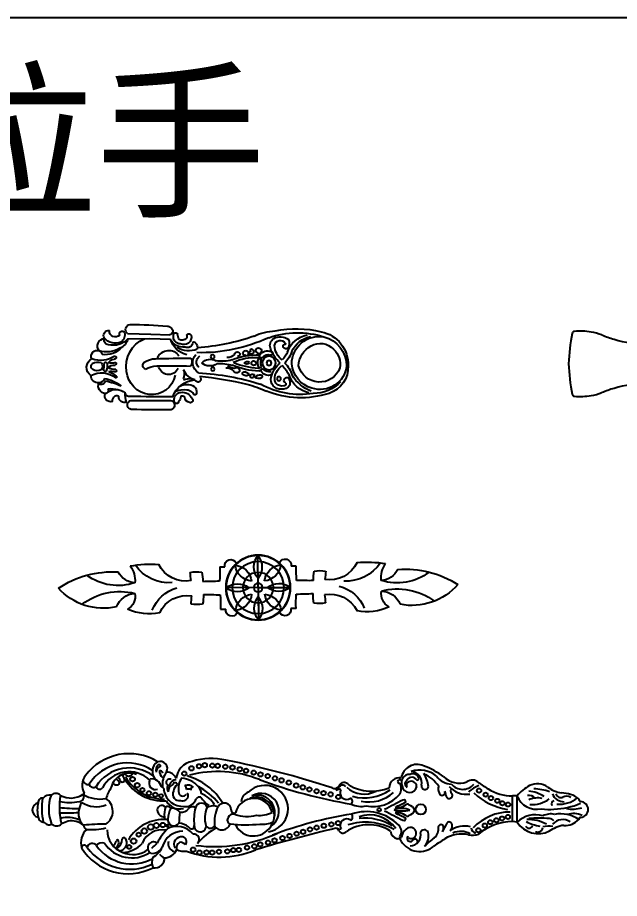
# Model space of a CAD drawing. Header units: millimetres. Extents: x -159347 to -158123, y -76894 to -75818.
# Drawn here: x -159082.4 to -158909.2, y -76071.7 to -75818.3 of the extents above; entities that cross this region are included whole.
import ezdxf

# ---------------------------------------------------------------- set-up
doc = ezdxf.new("R2010")
doc.units = ezdxf.units.MM
doc.header["$LTSCALE"] = 2
doc.header["$MEASUREMENT"] = 0
doc.layers.get('0').update_dxf_attribs({"linetype": 'CONTINUOUS'})
doc.layers.add('标注', color=7, linetype='CONTINUOUS', lineweight=25)
doc.styles.add('HZ', font='simfang.ttf')

# ---------------------------------------------------------------- blocks, each defined once
blk = doc.blocks.new('lc-33')
at = {"color": 0, "lineweight": -3}
for p, q in [((124530.87, 13236.77), (124530.89, 13229.64)), ((124530.87, 13236.77), (124532.12, 13236.62)), ((124532.12, 13236.62), (124532.13, 13229.64)), ((124530.89, 13229.64), (124532.13, 13229.64))]:
    blk.add_line(p, q, dxfattribs=at)
for centre, radius in [((124601.78, 13243.3), 0.595), ((124603.75, 13243.63), 0.595), ((124605.97, 13244.27), 0.595), ((124607.46, 13244.31), 0.595), ((124609.07, 13244.66), 0.595), ((124611.34, 13244.74), 0.595), ((124613.17, 13244.99), 0.595), ((124614.69, 13244.93), 0.595), ((124616.6, 13244.98), 0.595), ((124618.29, 13244.19), 0.595), ((124635.56, 13243.46), 0.532), ((124594.19, 13241.06), 0.595), ((124596.33, 13241.7), 0.595), ((124598.07, 13242.28), 0.595), ((124600.2, 13242.77), 0.595), ((124634.36, 13241.89), 0.735), ((124541.3, 13238.95), 0.576), ((124586.77, 13238.73), 0.595), ((124588.62, 13239.39), 0.595), ((124590.37, 13239.9), 0.595), ((124592.28, 13240.48), 0.595), ((124631.48, 13239.18), 0.748), ((124633, 13240.14), 0.558), ((124536.45, 13236.25), 0.576), ((124538.11, 13236.78), 0.576), ((124539.57, 13237.69), 0.576), ((124579.17, 13237.02), 0.595), ((124580.99, 13237.38), 0.595), ((124583.03, 13237.75), 0.595), ((124584.99, 13238.23), 0.595), ((124625.26, 13237.74), 0.329), ((124626.47, 13237.55), 0.609), ((124628.23, 13237.69), 0.71), ((124629.76, 13238.08), 0.761), ((124533.36, 13235.36), 0.576), ((124534.91, 13235.78), 0.576), ((124556.86, 13233.34), 1.4), ((124533.31, 13232.01), 0.576), ((124534.83, 13231.67), 0.576), ((124568.11, 13233.42), 0.471), ((124536.19, 13231.01), 0.576), ((124537.92, 13230.28), 0.576), ((124539.34, 13229.36), 0.576), ((124579.13, 13229.96), 0.595), ((124581.2, 13229.27), 0.595), ((124583.11, 13228.92), 0.595), ((124626.95, 13229.69), 0.485), ((124628.51, 13229.38), 0.572), ((124630.24, 13228.98), 0.572), ((124541.12, 13228.24), 0.576), ((124584.98, 13228.44), 0.595), ((124586.92, 13227.93), 0.595), ((124588.69, 13227.37), 0.595), ((124590.49, 13226.89), 0.595), ((124632, 13228.09), 0.539), ((124633.38, 13226.8), 0.626), ((124592.48, 13226.1), 0.595), ((124594.44, 13225.48), 0.595), ((124596.23, 13224.95), 0.595), ((124598.16, 13224.33), 0.595), ((124634.64, 13225.18), 0.626), ((124600.13, 13223.89), 0.595), ((124601.94, 13223.4), 0.595), ((124604.01, 13222.91), 0.595), ((124605.71, 13222.49), 0.595), ((124607.67, 13222.03), 0.595), ((124609.61, 13221.82), 0.595), ((124618.76, 13222.25), 0.595), ((124620.69, 13223.67), 0.595), ((124611.67, 13221.57), 0.595), ((124613.12, 13221.51), 0.595), ((124615.16, 13221.39), 0.595), ((124616.71, 13221.68), 0.595)]:
    blk.add_circle(centre, radius, dxfattribs=at)
for centre, radius, start, end in [((124628.67, 13246.46), 2.65, 79.9231, 181.8043), ((124635.85, 13235.92), 14.77, 31.6097, 117.0719), ((124625.48, 13247.56), 3.95, 340.477, 22.4629), ((124635.46, 13235.47), 14, 35.3273, 115.6676), ((124611.23, 13220.79), 25.42, 69.5044, 112.6324), ((124626.02, 13242.86), 3.52, 88.3668, 158.8046), ((124625.01, 13243.69), 2.9, 35.633, 67.5631), ((124631.69, 13241.35), 5.49, 116.8409, 156.4213), ((124634.84, 13236.17), 11.84, 36.1742, 117.7872), ((124634.82, 13237.41), 8.99, 34.1107, 122.4102), ((124557.17, 13238.75), 5.92, 32.5591, 130.8902), ((124498.38, 13583.63), 354.68, 283.2555, 286.8928), ((124620.72, 13240.35), 4.28, 61.8463, 97.9526), ((124621.46, 13242.74), 2.03, 259.6853, 31.2888), ((124621.22, 13243.68), 1.58, 285.7875, 16.5436), ((124622.81, 13242.53), 2.22, 346.1188, 72.7108), ((124629.74, 13241.27), 3.99, 92.2741, 134.3423), ((124685.49, 13181.36), 83.89, 131.8989, 133.2528), ((124628.91, 13243.74), 1.66, 325.015, 65.885), ((124634.57, 13238.62), 6.89, 66.4745, 126.0851), ((124637.64, 13237.37), 7.58, 92.4391, 137.3969), ((124638.31, 13242.35), 2.12, 104.2766, 216.4729), ((124635.08, 13238.88), 6.45, 0.0463, 69.7141), ((124641, 13241.06), 3.57, 128.6273, 175.7016), ((124521.77, 13287.58), 54.42, 301.7006, 305.3994), ((124525.41, 13275.88), 44.62, 308.6015, 313.0063), ((124558.72, 13240.52), 3.96, 136.5456, 194.8329), ((124559.85, 13240.22), 2.97, 92.6623, 192.5728), ((124558.4, 13242.09), 0.704, 162.1004, 318.5637), ((124559.65, 13241.11), 0.889, 351.1122, 144.1558), ((124562.93, 13242.05), 0.784, 188.5918, 287.1252), ((124612.55, 13201.16), 42.19, 83.1672, 113.5964), ((124602.69, 13254.74), 18.92, 299.6546, 319.912), ((124618.14, 13241.44), 1.48, 131.4854, 277.4208), ((124621.39, 13242.01), 1.31, 140.7668, 256.7369), ((124623.08, 13246.4), 4.47, 232.8552, 251.3872), ((124621.17, 13244.89), 5.65, 268.7203, 346.1774), ((124612.03, 13250.94), 18.09, 316.6011, 332.0416), ((124626.1, 13247.34), 11.31, 266.7439, 328.8798), ((124626.8, 13244.45), 5.61, 257.4964, 339.6546), ((124629, 13243.59), 1.5, 228.6413, 327.9426), ((124639.93, 13242.3), 1.54, 124.1497, 195.3722), ((124638.75, 13241.86), 0.308, 175.0061, 348.4057), ((124641.12, 13241.45), 2.1, 125.1781, 170.3521), ((124642.93, 13244.03), 1.71, 247.113, 329.2603), ((124645.57, 13243.81), 1.34, 209.4135, 349.2774), ((124647.65, 13243.75), 0.785, 193.7682, 353.7516), ((124643.58, 13242.36), 5.02, 313.5845, 15.035), ((124515.38, 13249.47), 12.32, 294.2416, 303.5724), ((124525.18, 13233.13), 6.76, 32.6461, 117.3024), ((124525.39, 13237.89), 1.54, 70.0085, 165.4759), ((124531.83, 13251.49), 14.87, 271.1223, 309.312), ((124542.94, 13235.91), 4.41, 76.2866, 112.5064), ((124541.47, 13237.98), 1.85, 9.1892, 70.3084), ((124544.93, 13245.11), 7.27, 258.17, 304.4324), ((124546.1, 13244.47), 5.22, 240.4936, 294.0046), ((124545.93, 13248.04), 8.08, 256.0527, 303.2866), ((124549.84, 13237.87), 1.48, 127.4048, 197.5115), ((124501.05, 13264.15), 55.81, 330.9342, 333.5947), ((124552.94, 13238.19), 2.22, 148.8076, 193.7087), ((124555.09, 13238.6), 3.03, 127.5279, 191.611), ((124555.91, 13239.94), 1.11, 203.3862, 340.4004), ((124559.67, 13239.77), 1.58, 155.8898, 314.9636), ((124559.38, 13239.94), 1.25, 49.06, 157.6721), ((124560.36, 13240.94), 0.174, 197.2833, 10.78), ((124559.23, 13240.97), 2.8, 303.8093, 358.174), ((124562.22, 13240.6), 0.346, 10.5252, 123.1035), ((124564.44, 13239.28), 2.34, 143.9119, 225.7167), ((124562.66, 13238.95), 2.4, 6.194, 77.9758), ((124570.89, 13248.15), 10.68, 236.8399, 305.0597), ((124558.8, 13340.38), 107.1, 278.9856, 290.8305), ((124577.87, 13238.45), 1.27, 29.1036, 131.2969), ((124579.73, 13239.15), 0.753, 185.5839, 268.5957), ((124598.99, 13233.16), 6.31, 99.1951, 314.9448), ((124602.02, 13234.99), 5.51, 27.4681, 147.5452), ((124616.39, 13237.79), 1.62, 355.9415, 177.8217), ((124622.66, 13243.49), 5.57, 219.0707, 296.8327), ((124636.95, 13241.47), 0.513, 227.9219, 344.1791), ((124517.82, 13232.81), 4.84, 85.2837, 138.1169), ((124518.56, 13239.66), 3.58, 235.0626, 319.7115), ((124517.94, 13243.08), 5.45, 272.9477, 297.3072), ((124522.24, 13243.83), 6.01, 260.515, 286.0233), ((124527.98, 13246.46), 10.41, 241.0223, 271.3121), ((124525.96, 13241.83), 7.05, 252.9748, 314.1989), ((124522.52, 13225.23), 12.81, 62.6944, 80.1817), ((124527.69, 13237.39), 1.01, 24.5611, 159.1603), ((124532.81, 13247.67), 13.63, 269.6713, 316.6225), ((124549.2, 13237.5), 0.776, 185.0048, 323.9745), ((124551.35, 13238.25), 0.818, 225.7921, 342.0624), ((124571.54, 13246.12), 12.19, 224.2744, 289.0742), ((124570.67, 13243.52), 8.69, 215.4445, 289.1008), ((124571.79, 13253.05), 16.27, 241.5383, 287.0716), ((124571.93, 13249.71), 14.02, 238.34, 276.4171), ((124576.83, 13237.69), 1.79, 234.1664, 29.5045), ((124578.83, 13236.79), 1.83, 61.1724, 103.9682), ((124599.98, 13233.86), 4.85, 122.5146, 300.6294), ((124601.32, 13234.96), 4.95, 142.905, 289.9752), ((124599.57, 13230.44), 6.9, 84.0537, 114.663), ((124603.91, 13200.21), 37.27, 83.1687, 95.5816), ((124610.55, 13236.54), 2.31, 32.4279, 163.018), ((124607.98, 13236.17), 1.1, 321.2206, 70.9506), ((124602.94, 13236.72), 9.62, 334.6092, 6.2987), ((124613.66, 13237.03), 1.38, 30.1102, 147.3764), ((124607.95, 13235.67), 7.2, 336.2482, 16.6187), ((124605.25, 13236.16), 12.85, 345.3168, 6.7617), ((124618.73, 13237.86), 0.752, 17.6569, 194.2129), ((124623.04, 13243.28), 6.31, 235.3466, 262.0254), ((124590.98, 13238.76), 31.23, 351.4115, 356.8272), ((124623.52, 13236.16), 1.61, 352.2213, 147.463), ((124644.14, 13233.85), 4.15, 123.5572, 237.1968), ((124642.65, 13280.22), 42.92, 268.9226, 276.9945), ((124645.67, 13223.27), 15.51, 84.937, 104.186), ((124646.37, 13237.34), 1.54, 10.1815, 63.9417), ((124651.12, 13241.4), 4.98, 229.5109, 280.9523), ((124638.05, 13228.97), 13.09, 33.8687, 41.3277), ((124648.9, 13246.7), 10.67, 287.2544, 297.6085), ((124655.21, 13235.77), 2.01, 49.4412, 132.8126), ((124637.25, 13232.81), 17.17, 349.092, 14.9755), ((124657.24, 13236.01), 1.48, 29.1147, 119.451), ((124646.08, 13233.21), 11.2, 340.7345, 21.4142), ((124658.75, 13235.41), 1.34, 1.6578, 99.4277), ((124641.78, 13232.98), 17.39, 351.001, 12.5169), ((124513.83, 13233.35), 2.15, 94.1316, 266.1641), ((124515.66, 13240.27), 5.82, 245.7154, 286.9407), ((124513.67, 13236.04), 0.548, 270.7062, 13.6898), ((124519.13, 13243.29), 8.77, 235.8971, 280.703), ((124521.75, 13239.21), 4.65, 257.7256, 297.4743), ((124522.2, 13237.27), 1.48, 215.1357, 267.2715), ((124524.92, 13294.31), 58.59, 267.2715, 272.7285), ((124560.52, 13232.8), 2.14, 104.0564, 159.8706), ((124560.47, 13234.64), 0.523, 46.342, 153.2214), ((124563.43, 13238.92), 4.69, 235.8155, 274.6556), ((124561.41, 13235.88), 0.472, 54.9913, 220.693), ((124504.44, 13113.77), 134.31, 63.7644, 65.0726), ((124448.06, 13011.53), 251.82, 61.9069, 63.1811), ((124576.3, 13235.32), 1.05, 118.9451, 223.2197), ((124601.02, 13234.26), 4.79, 164.4519, 287.3565), ((124600.34, 13227.41), 7.54, 83.5318, 116.7839), ((124601.89, 13235.47), 5.12, 195.0426, 346.646), ((124603.73, 13224.7), 10.51, 71.4387, 104.0071), ((124607.17, 13233.47), 0.863, 359.0457, 110.0172), ((124607.52, 13236.02), 1.42, 251.9565, 338.0414), ((124617.58, 13236.29), 7.55, 334.0301, 357.3654), ((124625.46, 13235.44), 0.605, 355.8355, 123.713), ((124620.32, 13234.7), 5.78, 340.0512, 6.923), ((124625.92, 13233.33), 2.07, 16.4388, 86.1074), ((124643.8, 13234.42), 5.45, 326.7269, 19.8408), ((124652.1, 13242.34), 6.86, 242.3952, 287.537), ((124666.88, 12157.82), 1076.52, 90.66645, 90.9393), ((124659.72, 13233.5), 1.99, 281.2114, 79.1192), ((124652.92, 13233.48), 7.44, 344.9741, 15.3565), ((124516.01, 13224.14), 9.12, 80.1939, 106.9528), ((124521.66, 13212.62), 20.66, 92.0311, 112.6342), ((124519.46, 13224.18), 7.76, 85.3008, 129.2383), ((124522.17, 13221.3), 12.02, 79.851, 95.9278), ((124520.52, 13231.9), 1.04, 294.6283, 19.679), ((124526.84, 13224.27), 7.77, 85.863, 126.7965), ((124525.61, 13227.66), 5.64, 20.5409, 103.5342), ((124530.69, 13216.12), 17.44, 47.0862, 81.0054), ((124560.52, 13234.27), 2.14, 200.1294, 255.9436), ((124561.74, 13224.63), 9.13, 75.488, 102.258), ((124562.01, 13238.41), 5.34, 245.5431, 292.2029), ((124560.47, 13232.43), 0.523, 206.7786, 313.658), ((124563.43, 13228.15), 4.69, 85.3444, 124.1845), ((124504.44, 13353.3), 134.31, 294.9274, 296.2356), ((124448.06, 13455.53), 251.82, 296.8189, 298.0931), ((124569.72, 13223.11), 9.47, 78.5965, 139.6922), ((124572.85, 13226.01), 6.51, 64.6363, 101.1142), ((124576.35, 13231.2), 1.05, 136.7803, 241.0549), ((124552.2, 13094.13), 139.74, 69.8088, 80.3424), ((124609.89, 13233.48), 1.86, 180.6072, 332.7163), ((124612.87, 13236.4), 4, 250.6135, 294.6903), ((124618.67, 13235.75), 7.15, 210.4901, 249.471), ((124607.2, 13223.66), 11.04, 35.3647, 51.3834), ((124616.09, 13233.28), 1.63, 198.2391, 346.8298), ((124620.34, 13229.61), 2.96, 80.7059, 163.4804), ((124618.5, 13233.96), 1.34, 232.0375, 322.3537), ((124621.56, 13231.56), 2.56, 83.3022, 141.6243), ((124621, 13227.21), 5.32, 13.2893, 91.8823), ((124621.9, 13229.08), 4.15, 28.016, 103.7726), ((124624.21, 13236.01), 3.03, 219.2433, 272.9503), ((124625.2, 13233.58), 1.02, 215.5867, 303.3874), ((124626.73, 13233.5), 1.25, 218.3471, 19.6647), ((124644.39, 13225.44), 7.18, 56.5343, 111.3228), ((124649.78, 13191.57), 41.5, 83.5745, 91.2142), ((124513.47, 13230.52), 0.713, 353.7344, 72.6144), ((124518.85, 13236.7), 7.8, 233.236, 270.3265), ((124517.5, 13231.94), 2.15, 238.3236, 298.0323), ((124518.2, 13227.89), 3.38, 21.9439, 90.8294), ((124518.99, 13228.66), 1.47, 19.2712, 109.3184), ((124528.59, 13237.4), 9.05, 236.063, 264.5384), ((124525.28, 13236.15), 5.92, 258.3598, 294.4523), ((124527.87, 13232.55), 2.99, 229.6246, 273.6956), ((124521.93, 13237.3), 11.79, 298.3533, 319.456), ((124532.44, 13218.12), 11.52, 57.2194, 91.5672), ((124549.2, 13229.51), 0.89, 15.4688, 201.0951), ((124534.2, 13224.96), 16.56, 12.1658, 16.8018), ((124551.1, 13228.77), 0.784, 7.1067, 204.2018), ((124561.41, 13231.19), 0.472, 139.307, 305.0087), ((124570.86, 13221.46), 9.86, 77.9195, 132.3597), ((124572.03, 13218.42), 11.81, 74.1801, 125.597), ((124576.89, 13228.83), 1.79, 330.4955, 125.8336), ((124602.45, 13231.39), 2.87, 290.3717, 357.2022), ((124624.23, 13239.98), 16.24, 210.8044, 254.722), ((124624.93, 13242.51), 17.29, 218.9514, 242.4784), ((124616.56, 13231.17), 1.18, 251.8097, 322.4531), ((124621.16, 13229.51), 1.54, 68.486, 183.444), ((124621.04, 13228.58), 1.19, 355.4691, 145.7857), ((124622.05, 13229.22), 1.76, 333.0785, 100.7019), ((124626.27, 13218.83), 12.23, 31.0461, 93.3085), ((124626, 13218.23), 12.33, 30.9188, 89.9623), ((124586.68, 13254.9), 60.42, 332.8816, 336.0424), ((124643.59, 13222.42), 8.12, 57.7423, 102.1052), ((124649.09, 13229.9), 1.32, 93.1445, 207.7111), ((124651.3, 13224.29), 5.97, 61.8895, 123.5945), ((124651.63, 13216.8), 14.65, 79.3101, 100.263), ((124655.41, 13230.79), 1.79, 223.5815, 314.2916), ((124657.14, 13231.43), 1.98, 255.9735, 324.4182), ((124658.95, 13231.42), 1.16, 259.799, 6.3876), ((124517.49, 13220.64), 8.37, 52.784, 80.2931), ((124526.46, 13240.55), 12.75, 249.8788, 269.494), ((124525.38, 13231.5), 5.06, 235.9633, 295.148), ((124526.82, 13207.68), 23.36, 51.8416, 59.4814), ((124538.76, 13233.63), 7.16, 289.8627, 315.88), ((124545.56, 13223.98), 3.94, 39.4076, 139.13), ((124544.54, 13223.17), 6.08, 40.3636, 98.553), ((124547.5, 13228.21), 1.31, 350.1727, 48.3169), ((124550.05, 13227.83), 2.11, 339.5688, 29.4424), ((124555.72, 13227.01), 0.958, 349.0143, 172.0763), ((124562.41, 13227.98), 7.68, 186.2044, 214.1535), ((124559.92, 13226.78), 1.99, 7.6277, 168.9948), ((124559.49, 13227.25), 1.52, 183.2747, 315.015), ((124559.61, 13226.76), 1.11, 328.2322, 33.2207), ((124560.11, 13226.44), 1.02, 313.6758, 64.8845), ((124565.06, 13227.76), 2.95, 149.921, 210.6806), ((124562.64, 13227.51), 2.71, 259.6661, 359.1589), ((124570.09, 13216.04), 12.37, 59.8535, 112.5291), ((124572.19, 13222.43), 6.77, 46.7008, 118.7429), ((124577.92, 13228.06), 1.27, 228.7031, 330.8964), ((124578.88, 13229.72), 1.83, 256.0318, 298.8276), ((124580.15, 13226.35), 1.36, 60.9631, 148.2823), ((124579.78, 13227.37), 0.753, 91.4043, 174.4161), ((124654.84, 13451.92), 236.27, 251.7391, 258.9224), ((124618.19, 13228.79), 2.04, 172.7445, 232.1835), ((124621.88, 13231.45), 6.53, 220.85, 265.8053), ((124619.77, 13229.12), 2.34, 227.0421, 289.597), ((124618.4, 13227.85), 0.556, 260.3337, 26.5245), ((124619.53, 13229.07), 1.24, 241.564, 298.2162), ((124619.84, 13229.35), 0.23, 163.9477, 334.9826), ((124621.18, 13227.8), 1.08, 170.5323, 234.3232), ((124617.58, 13227.69), 4.71, 323.7313, 9.7093), ((124621.01, 13228.74), 2.62, 306.1715, 352.9948), ((124623.09, 13228.47), 1.96, 291.1403, 3.3166), ((124623.72, 13227.64), 1.62, 327.3135, 35.3005), ((124621.3, 13226.57), 5.32, 320.8985, 8.6208), ((124626.98, 13228.12), 0.862, 158.5321, 263.4188), ((124629.48, 13227.76), 2.65, 190.7236, 278.2894), ((124628.51, 13226.26), 1.71, 331.5151, 110.626), ((124635.62, 13231.23), 8.05, 225.8995, 332.5492), ((124635.48, 13228.75), 5.16, 248.7158, 344.3791), ((124643.53, 13226.92), 0.974, 11.159, 142.1625), ((124645.26, 13226.35), 1.08, 7.8921, 135.2686), ((124644, 13226.82), 4.3, 322.0268, 29.4338), ((124647.89, 13229.08), 0.214, 60.7076, 223.8963), ((124542.93, 13227.99), 2.56, 229.0712, 305.9792), ((124546.4, 13219.96), 6.27, 47.3903, 108.3006), ((124548.36, 13221.14), 5.35, 37.4833, 87.4325), ((124560.66, 13233.17), 10.56, 215.1077, 244.1317), ((124557.81, 13225.61), 4.41, 247.4503, 350.0461), ((124559.58, 13226.12), 3.01, 166.2965, 268.351), ((124557.74, 13224.99), 0.424, 22.6801, 168.702), ((124559.03, 13225.47), 1.75, 192.9829, 294.4875), ((124559.3, 13226.27), 1.62, 223.5776, 339.4813), ((124559.87, 13226.1), 2.23, 266.9822, 25.1748), ((124562.56, 13225.97), 0.642, 215.6423, 344.3895), ((124562.58, 13225.63), 0.628, 15.3847, 95.4147), ((124577.56, 13227.59), 1.52, 214.0331, 339.8896), ((124611.59, 13252.94), 29.82, 248.0141, 284.8961), ((124617.62, 13225.61), 5.32, 280.364, 353.7282), ((124623.18, 13226.77), 0.632, 193.5695, 347.9999), ((124622.98, 13227.09), 1.71, 267.2522, 346.6054), ((124625.47, 13226), 2.74, 200.9068, 269.7283), ((124624.61, 13226.06), 0.933, 247.4059, 324.1088), ((124624.93, 13226.29), 0.503, 71.9628, 125.7972), ((124624.82, 13226.05), 0.766, 315.1529, 69.4254), ((124626.24, 13223.09), 3.08, 302.2449, 48.6607), ((124635.5, 13232.76), 10.62, 232.7376, 327.8635), ((124636.06, 13232.88), 12.09, 236.0486, 328.1427), ((124638.22, 13225.38), 1.4, 165.2612, 232.1122), ((124637.36, 13225.31), 0.65, 16.6178, 139.2099), ((124639.55, 13225.99), 1.64, 197.3192, 235.2672), ((124638.73, 13226.22), 0.531, 73.7177, 216.8622), ((124649.32, 13236.09), 15.02, 222.7763, 227.1799), ((124639.09, 13225.82), 0.926, 21.1512, 103.0531), ((124646.78, 13225.31), 1.27, 3.6756, 110.6558), ((124564.12, 13242.4), 22.34, 232.9065, 249.0149), ((124557.16, 13229.74), 7.02, 229.559, 289.4147), ((124627.24, 13222.37), 1.99, 153.4141, 288.9357), ((124627.45, 13223.92), 1.07, 202.5502, 265.4347), ((124625.23, 13223.05), 2.15, 354.4927, 51.2), ((124626.86, 13223.14), 1.43, 278.8476, 5.0689), ((124626.14, 13222.78), 2.2, 316.7462, 12.6666), ((124635.61, 13233.01), 14.71, 238.2995, 323.1039), ((124635.7, 13223.19), 1.15, 48.4422, 156.5622), ((124636.88, 13224.28), 0.482, 208.0696, 14.7974), ((124613.38, 13237.84), 18.23, 257.5252, 286.5659), ((124627.59, 13221.77), 0.514, 184.7265, 286.5497)]:
    blk.add_arc(centre, radius, start, end, dxfattribs=at)
blk = doc.blocks.new('拉手1#')
for p, q in [((103181.2, 23376.19), (103181.2, 23390.66)), ((103163.97, 23385.71), (103166.28, 23385.71)), ((103171.47, 23387.38), (103171.48, 23386.9)), ((103190.94, 23387.38), (103190.93, 23386.9)), ((103198.44, 23385.71), (103196.13, 23385.71)), ((103181.2, 23376.19), (103166.74, 23376.19)), ((103181.2, 23376.19), (103195.67, 23376.19)), ((103181.2, 23376.19), (103181.2, 23361.73)), ((103164.21, 23366.68), (103166.51, 23366.68)), ((103171.7, 23365.28), (103171.71, 23365)), ((103190.71, 23365.28), (103190.7, 23365)), ((103198.2, 23366.68), (103195.9, 23366.68))]:
    blk.add_line(p, q)
blk.add_lwpolyline([(103181.2, 23369.33), (103181.2, 23366.54)])
for radius in [14.63, 14.55, 14.47, 11.71, 6.87, 1.96]:
    blk.add_circle((103181.2, 23376.19), radius)
for centre, radius, start, end in [((103168.98, 23386.22), 2.75, 25.0895, 190.7341), ((103187.55, 23385.53), 8.16, 141.0322, 218.9678), ((103174.86, 23385.53), 8.16, 321.0322, 38.9678), ((103193.43, 23386.22), 2.75, 349.2659, 154.9105), ((103132.43, 23335.88), 51.37, 85.4453, 99.8157), ((103114.77, 23380.02), 11.01, 354.3139, 36.0638), ((103141.32, 23397.24), 18.49, 214.1774, 273.7495), ((103148.75, 23393.04), 13.61, 205.9448, 280.0136), ((103061, 23384.12), 102.98, 357.2986, 0.8812), ((103179.09, 23387.28), 8.16, 186.0322, 263.9678), ((103170.12, 23378.31), 8.16, 6.0322, 83.9678), ((103183.32, 23387.28), 8.16, 276.0322, 353.9678), ((103192.29, 23378.31), 8.16, 96.0322, 173.9678), ((103301.41, 23384.12), 102.98, 179.1188, 182.7014), ((103213.66, 23393.04), 13.61, 259.9864, 334.0552), ((103221.09, 23397.24), 18.49, 266.2505, 325.8226), ((103229.98, 23335.88), 51.37, 80.1843, 94.5547), ((103247.64, 23380.02), 11.01, 143.9362, 185.6861), ((103115.35, 23339.51), 44.43, 86.3953, 122.9308), ((103118.3, 23401.25), 23.53, 232.8843, 288.406), ((103126.1, 23387.81), 8.89, 206.4641, 267.5978), ((103153.29, 23368.94), 14.65, 79.8294, 100.1706), ((103172.35, 23383.88), 21.66, 181.387, 191.3028), ((103140.28, 23379.77), 16, 357.6507, 12.9684), ((103222.13, 23379.77), 16, 167.0316, 182.3493), ((103209.12, 23368.94), 14.65, 79.8294, 100.1706), ((103190.05, 23383.88), 21.66, 348.6972, 358.613), ((103236.31, 23387.81), 8.89, 272.4022, 333.5359), ((103244.11, 23401.25), 23.53, 251.594, 307.1157), ((103247.06, 23339.51), 44.43, 57.0692, 93.6047), ((103111.72, 23394.85), 27.33, 221.3299, 281.7708), ((103156.71, 23543.92), 164.81, 269.8444, 272.4892), ((103171.87, 23369.85), 8.16, 51.0322, 128.9678), ((103190.54, 23369.85), 8.16, 51.0322, 128.9678), ((103205.7, 23543.92), 164.81, 267.5108, 270.1556), ((103250.69, 23394.85), 27.33, 258.2292, 318.6701), ((103118.59, 23347.07), 27.95, 75.3399, 127.0078), ((103126.12, 23364.65), 9.47, 92.7346, 158.7328), ((103118.95, 23372.91), 6.82, 299.4247, 10.0885), ((103149.04, 23360.31), 16.77, 105.2676, 158.4868), ((103148.98, 23359.35), 13.61, 79.9864, 154.0552), ((103140.51, 23372.62), 16, 347.0316, 2.3493), ((103156.95, 23208.46), 164.81, 87.5108, 90.1556), ((103061.24, 23368.27), 102.98, 359.1188, 2.7014), ((103171.87, 23382.54), 8.16, 231.0322, 308.9678), ((103179.09, 23365.11), 8.16, 96.0322, 173.9678), ((103170.12, 23374.08), 8.16, 276.0322, 353.9678), ((103183.32, 23365.11), 8.16, 6.0322, 83.9678), ((103192.29, 23374.08), 8.16, 186.0322, 263.9678), ((103190.54, 23382.54), 8.16, 231.0322, 308.9678), ((103301.17, 23368.27), 102.98, 177.2986, 180.8812), ((103205.46, 23208.46), 164.81, 89.8444, 92.4892), ((103221.9, 23372.62), 16, 177.6507, 192.9684), ((103213.43, 23359.35), 13.61, 25.9448, 100.0136), ((103213.37, 23360.31), 16.77, 21.5132, 74.7324), ((103243.46, 23372.91), 6.82, 169.9115, 240.5753), ((103243.82, 23347.07), 27.95, 52.9922, 104.6601), ((103236.29, 23364.65), 9.47, 21.2672, 87.2654), ((103172.59, 23368.5), 21.66, 168.6972, 178.613), ((103153.52, 23383.44), 14.65, 259.8294, 280.1706), ((103187.55, 23366.86), 8.16, 141.0322, 218.9678), ((103174.86, 23366.86), 8.16, 321.0322, 38.9678), ((103208.89, 23383.44), 14.65, 259.8294, 280.1706), ((103189.82, 23368.5), 21.66, 1.387, 11.3028), ((103132.16, 23388.9), 24.04, 245.7941, 280.9882), ((103169.21, 23366.17), 2.75, 169.2659, 334.9105), ((103193.2, 23366.17), 2.75, 205.0895, 10.7341), ((103230.25, 23388.9), 24.04, 259.0118, 294.2059)]:
    blk.add_arc(centre, radius, start, end)
blk = doc.blocks.new('LC-30')
at = {"color": 0, "lineweight": -3}
for points in [[(122664.98, 11763.14), (122679.83, 11763.02), (122693.62, 11763.27)], [(122664.67, 11759.55), (122680.34, 11759.96), (122693.21, 11760.47)]]:
    blk.add_lwpolyline(points, dxfattribs=at)
for centre, radius in [((122766.64, 11790), 1.37), ((122722.17, 11783.52), 1.23), ((122759.99, 11779.41), 4.5), ((122759.99, 11779.41), 1.69), ((122722.02, 11775.13), 1.32)]:
    blk.add_circle(centre, radius, dxfattribs=at)
for centre, radius, start, end in [((122667.72, 11807.58), 3.05, 84.50406, 271.0535), ((122684.35, 11444.72), 366.26, 88.71866, 92.55704), ((122693.26, 11807.78), 3.19, 278.79353, 103.04355), ((122653.47, 11801.51), 4.05, 74.32472, 202.94871), ((122659.23, 11805.31), 4.67, 178.79375, 233.66277), ((122662.7, 11802.25), 3.84, 68.6695, 184.09431), ((122680.26, 11800.28), 17.09, 161.05191, 182.82297), ((122670.14, 14683.46), 2878.93, 269.95279, 270.46973), ((122697.66, 11805.24), 1.52, 8.0279, 203.32492), ((122700.98, 11803.91), 4.78, 171.23895, 264.26751), ((122695.35, 11801.94), 5.19, 359.56529, 42.6019), ((122701.43, 11806.49), 7.39, 262.81612, 335.25662), ((122707.11, 11802.28), 3.83, 98.01052, 179.8585), ((122707.06, 11804.56), 1.59, 312.9228, 107.80788), ((122650.24, 11794.79), 5.17, 95.51555, 202.51926), ((122649.73, 11797.8), 2.14, 328.98136, 89.48134), ((122656.99, 11806.91), 9.71, 236.22169, 309.70482), ((122657.49, 11802.76), 1.58, 229.75027, 330.44998), ((122665.88, 11799.22), 2.7, 75.81254, 175.28263), ((122681.4, 11783.31), 17.4, 97.36545, 173.73934), ((122695.92, 10654.13), 1148.08, 90.03627, 91.46616), ((122681.2, 11784.86), 15.84, 9.71903, 97.37276), ((122711.49, 11807.95), 17.28, 199.39477, 265.38017), ((122702.77, 11814.29), 16.98, 250.80423, 276.56778), ((122701.74, 11803.26), 1.82, 228.46824, 327.7803), ((122704.76, 11801.79), 4.38, 269.35807, 319.37145), ((122707.55, 11800.34), 1.5, 290.93042, 351.94773), ((122710.09, 11799.86), 1.09, 348.75533, 165.6046), ((122706.51, 11798.74), 4.73, 311.06046, 11.11625), ((122727.8, 11862.45), 70.93, 284.12943, 295.44634), ((122780.85, 11745.73), 54.82, 80.67488, 119.00122), ((122781.39, 11740.11), 62.71, 72.35492, 111.62902), ((122790.86, 11781.76), 18.23, 102.79808, 160.10407), ((122798.06, 11773.91), 26.33, 111.53921, 148.62686), ((122790.37, 11775.87), 23.97, 42.23011, 91.52524), ((122794.68, 11782.19), 18.58, 357.35203, 72.0612), ((122645.04, 11787.94), 4.89, 84.99773, 181.38772), ((122646.65, 11790.58), 3.36, 13.28492, 115.32369), ((122645.39, 11788.84), 3.97, 13.431, 88.90693), ((122644.79, 11814.82), 25.46, 280.10183, 307.90723), ((122635.77, 11853.44), 63.67, 282.8354, 292.79084), ((122653.35, 11815.35), 18.74, 264.50433, 286.02926), ((122704.67, 11803.23), 9.45, 241.13247, 301.58203), ((122712.24, 11789.94), 2.28, 55.55081, 159.77227), ((122704.39, 11949.44), 163.55, 272.8416, 287.75767), ((122693.92, 12001.97), 214.5, 275.19465, 283.80911), ((122711.63, 11790.18), 2.51, 313.05309, 40.69631), ((122767.65, 11790.62), 6.34, 83.64229, 196.02871), ((122771.59, 11789.8), 7.74, 155.8613, 212.14895), ((122768.54, 11789.76), 5.13, 74.57284, 141.30837), ((122769.37, 11791.85), 5.18, 27.8486, 101.35029), ((122770.19, 11793.51), 1.23, 332.26907, 103.65635), ((122772.66, 11790.57), 2.73, 120.30897, 164.90804), ((122765.92, 11793), 8.12, 333.14964, 8.93679), ((122794.04, 11778.31), 18.76, 106.00547, 174.83389), ((122794.06, 11777.67), 14.6, 20.29534, 165.75025), ((122794.49, 11779.39), 17.86, 6.36464, 108.32782), ((122643.73, 11782.35), 6.53, 123.20486, 242.68658), ((122647.33, 11800.83), 14.86, 241.12214, 309.40587), ((122644.11, 11802.87), 19.52, 294.55916, 311.6474), ((122656.96, 11788.83), 0.56, 282.48547, 110.67913), ((122692.49, 11780.3), 6.9, 23.77086, 172.32498), ((122690.67, 11786.39), 12.2, 349.80114, 17.74427), ((122706.87, 11802.97), 13.15, 249.83375, 274.17316), ((122712.82, 11780.12), 10.95, 104.40598, 159.78431), ((122716.91, 11779.14), 8.23, 122.39425, 221.97975), ((122738.24, 11783.63), 2.39, 36.6864, 145.77149), ((122744.51, 11785.06), 2.96, 56.58555, 153.67471), ((122743.81, 11787.64), 2.32, 213.03354, 318.24136), ((122745.21, 11787.07), 1.03, 288.76666, 26.2658), ((122748.71, 11787.82), 1.58, 54.48733, 167.07829), ((122748.97, 11788.76), 1.89, 198.22925, 303.04859), ((122740.5, 11786.33), 9.54, 5.06369, 16.87207), ((122752.92, 11786.6), 3.34, 48.39854, 136.21076), ((122754.3, 11792.78), 5.42, 225.52856, 275.91653), ((122759.38, 11782.42), 5.31, 63.87972, 155.15453), ((122754.28, 11788.36), 1.13, 300.70383, 40.68119), ((122777.55, 11792.41), 16.38, 192.46, 232.48359), ((122778.29, 11792.28), 14.8, 206.47746, 229.67235), ((122748.32, 11800.93), 28.52, 315.64727, 332.94412), ((122772.24, 11791.35), 2.22, 181.78011, 294.73765), ((122757.47, 11793.16), 18.94, 313.2339, 342.96829), ((122642.66, 11781.69), 2.45, 123.57935, 228.52293), ((122644.73, 11785.32), 6.6, 235.98742, 291.52417), ((122644.37, 11778.92), 5.7, 62.89271, 122.5121), ((122643.82, 11781.47), 4.04, 325.55291, 38.6932), ((122675.65, 11783.28), 26.76, 177.30007, 188.73074), ((122649.75, 11784.25), 0.884, 39.87996, 161.08801), ((122640.13, 11781.4), 10.86, 347.16469, 18.33838), ((122657.44, 11771.17), 12.71, 92.36328, 116.76659), ((122655.75, 11786.24), 5.5, 222.70094, 276.6791), ((122654.04, 11791.27), 6.42, 253.53724, 295.15595), ((122656.06, 11779.85), 0.996, 316.15376, 70.22399), ((122656.23, 11784.61), 1.01, 312.81889, 57.5385), ((122684.09, 11781.7), 20.29, 170.0534, 246.84366), ((122677.83, 11780.9), 2.73, 109.87068, 227.77897), ((122685.44, 11798.43), 17.23, 240.30635, 266.98596), ((122689.59, 12367.64), 586.43, 269.5061, 271.71848), ((122703.26, 11778.65), 4.82, 329.50643, 35.76725), ((122716.49, 11778.86), 5.24, 136.37422, 233.16379), ((122720.1, 11772.67), 8.71, 55.20284, 128.48901), ((122726.91, 11812.32), 32.55, 266.75317, 285.10132), ((122731.65, 11788.4), 5.75, 262.4988, 323.44603), ((122737.22, 11774.38), 8.65, 93.09431, 125.54872), ((122754.71, 11735.95), 48.92, 91.67157, 113.25655), ((122755.79, 11730.28), 52.82, 93.17158, 111.6951), ((122738.18, 11784.51), 2.06, 226.44875, 15.4403), ((122745.08, 11777.45), 2.66, 50.63058, 130.27015), ((122749.72, 11779.5), 1.53, 165.84034, 19.40297), ((122749.72, 11779.5), 1.53, 19.40297, 165.84034), ((122758.61, 11779.33), 6.19, 147.98343, 207.67937), ((122753.07, 11782.76), 0.329, 332.90761, 128.18708), ((122752.88, 11778.24), 6.62, 75.29106, 86.56859), ((122753.82, 11781.65), 1.06, 349.84016, 115.25578), ((122760.61, 11779.32), 6.14, 159.55849, 200.59956), ((122755.54, 11784.33), 1.03, 161.78847, 300.99339), ((122760.61, 11779.32), 6.14, 81.82729, 137.78451), ((122793.77, 11779.92), 18.41, 179.73684, 279.96406), ((122795.47, 11781.72), 15.56, 181.69051, 242.532), ((122790.75, 11780.46), 22.5, 281.10015, 2.21698), ((122791.82, 11781.55), 20.42, 284.56318, 359.47118), ((122793.7, 11780.44), 14.25, 313.2347, 9.25673), ((122644.09, 11774.77), 3.8, 152.00677, 293.38533), ((122646.78, 11760.98), 16.7, 55.40299, 111.22237), ((122650.05, 11759.48), 14.34, 40.85524, 99.84637), ((122650.12, 11780.2), 1.35, 227.01824, 296.13375), ((122654.18, 11771.29), 8.28, 71.73092, 105.81562), ((122656, 11781.53), 4.67, 209.04978, 265.83795), ((122656.01, 11775.81), 1.11, 283.11096, 108.24476), ((122683.93, 11791), 14.5, 236.80866, 268.29739), ((122704.52, 12492.33), 716.13, 268.31841, 270.23187), ((122692.51, 11779.07), 8.16, 203.31244, 326.57918), ((122708.23, 11759.13), 15.18, 103.44126, 164.16895), ((122720.48, 11784.52), 7.67, 220.93532, 300.15371), ((122728.39, 11754.39), 23.84, 73.76153, 99.80378), ((122732.32, 11769.76), 5.9, 40.65684, 96.91016), ((122752.36, 11820.05), 46.14, 247.97635, 271.76664), ((122750.96, 11811.49), 35.89, 245.15722, 272.77236), ((122739.02, 11773.45), 1.42, 9.4672, 101.44786), ((122743.83, 11772.89), 1.42, 59.41793, 163.22797), ((122745.31, 11780.71), 2.31, 212.40508, 308.83144), ((122744.25, 11772.82), 1.84, 277.453, 65.94764), ((122752.33, 11776.36), 0.804, 296.72969, 6.83579), ((122753.18, 11778.54), 2.18, 268.92175, 320.85928), ((122754.95, 11774.67), 1.39, 52.49597, 212.16551), ((122758.98, 11777.55), 6.33, 214.82415, 292.29802), ((122759.25, 11777.68), 3.94, 208.89178, 293.87919), ((122761.37, 11772.94), 1.25, 270.39434, 115.1179), ((122781.22, 11763.21), 21.18, 130.09793, 162.64201), ((122776.59, 11767), 12.88, 126.53262, 177.21844), ((122755.6, 11764.35), 18.63, 24.59736, 44.29674), ((122758.67, 11766.43), 17.5, 17.67528, 47.70274), ((122650.1, 11768.13), 5.5, 145.01924, 260.9088), ((122644.99, 11773.82), 2.62, 283.51555, 355.2863), ((122650.62, 11754.23), 17.77, 59.35825, 106.42533), ((122655.75, 11760.87), 9.5, 13.82324, 65.56466), ((122702.24, 11759.28), 9.5, 82.31384, 155.15573), ((122706.07, 11755.97), 15.24, 68.41266, 120.97814), ((122705.01, 11765.42), 3.61, 4.46285, 114.58737), ((122707.25, 11769.1), 4.54, 312.95113, 13.30397), ((122714.06, 11663.73), 108.74, 65.10913, 91.34229), ((122703.67, 11632.27), 137.07, 70.21484, 86.60139), ((122738.61, 11773.75), 1.81, 184.3563, 358.00487), ((122744.83, 11773.33), 2.36, 180.80366, 261.76927), ((122747.41, 11770.79), 2.72, 46.92588, 109.3149), ((122746.66, 11771.32), 0.879, 350.96889, 93.95648), ((122748.26, 11770.76), 0.848, 150.37026, 320.65287), ((122747.8, 11771.67), 1.83, 307.59729, 36.86119), ((122752.35, 11771.24), 1.36, 95.71859, 221.92367), ((122752.75, 11770.72), 1.46, 195.36188, 297.3068), ((122753.28, 11772.23), 1.13, 5.39717, 161.3023), ((122753.25, 11771.1), 1.69, 275.61833, 47.05128), ((122766.05, 11767.54), 5.43, 158.51192, 238.61562), ((122770.27, 11767.73), 0.801, 166.30836, 286.69844), ((122771.52, 11767.85), 2.03, 52.96954, 178.04647), ((122788.65, 11777.12), 16.88, 197.31305, 259.98208), ((122767.2, 11766.26), 6.41, 335.04414, 30.06414), ((122790.83, 11778.27), 16.81, 202.87109, 261.06079), ((122794.5, 11778.7), 12.45, 240.07263, 316.05649), ((122652.07, 11760.86), 3.38, 147.06727, 278.35372), ((122652.08, 11764), 3.13, 93.87074, 204.60103), ((122656.52, 11756.83), 9.35, 65.958, 141.11984), ((122655.09, 11754.18), 13.34, 42.21824, 103.98602), ((122657.05, 11760.48), 5.89, 344.5751, 56.2053), ((122700.44, 11761.76), 4.81, 91.78706, 189.86812), ((122708.48, 11759.05), 10.03, 153.6409, 174.62238), ((122701.51, 11760.19), 3.88, 42.11235, 121.39925), ((122702.55, 11761.84), 5.24, 347.80457, 115.57978), ((122702.28, 11761.64), 2.41, 336.71065, 28.61216), ((122709.45, 11766.28), 1.03, 214.41366, 330.49514), ((122779.28, 11818.25), 59.16, 250.80616, 287.38226), ((122767.61, 11770.98), 9.19, 241.50039, 306.03052), ((122767.6, 11768.04), 3.89, 186.01516, 257.44715), ((122767.21, 11769.09), 4.87, 264.55118, 320.548), ((122770.51, 11766.36), 0.596, 321.87244, 90.63219), ((122656.58, 11757.85), 4.04, 43.27767, 184.61668), ((122661.11, 11759.74), 1.81, 151.22412, 332.875), ((122666.92, 11756.88), 3.49, 130.23002, 262.31176), ((122692.61, 11757.89), 2.65, 293.66165, 76.83833), ((122697.13, 11760.57), 1.48, 165.90781, 336.63659), ((122706.07, 11761.62), 1.83, 210.79508, 331.08904), ((122765.79, 11794.66), 36.92, 244.79413, 267.54484), ((122778.27, 11826.98), 70.62, 258.51714, 283.77011), ((122660.91, 12125.53), 372.15, 270.85388, 274.72746), ((122691.36, 11758.31), 3.67, 273.47812, 309.12989)]:
    blk.add_arc(centre, radius, start, end, dxfattribs=at)
blk = doc.blocks.new('SD')
at = {"lineweight": -3}
h = blk.add_hatch(dxfattribs=at)
h.set_pattern_fill('AR-SAND', color=0, scale=0.1, style=0)
h.set_pattern_definition([(37.5, (0, 0), (-0.16000313, 4.89413237), [0, -3.8608, 0, -4.318, 0, -4.1275]), (7.5, (0, 0), (4.49523283, 7.168251), [0, -2.0828, 0, -3.4798, 0, -1.3335]), (327.5, (-3.124, 0), (7.9099237, 0.01437185), [0, -1.27, 0, -4.572, 0, -5.969]), (317.5, (-3.124, 0), (7.63556452, 2.22929323), [0, -0.635, 0, -2.9972, 0, -3.429])])
h.paths.add_polyline_path([(130641.68, 5980.65, 0.035842), (130606.31, 5978.02, 0.054228), (130591.94, 5974.32, 0.292713), (130587.49, 5966.89, 0.292713), (130591.94, 5959.46, 0.054228), (130606.31, 5955.76, 0.035842), (130641.68, 5953.13, 0.027972), (130687.04, 5955.76, 0.054228), (130701.42, 5959.46, 0.292713), (130705.86, 5966.89, 0.292713), (130701.42, 5974.32, 0.054228), (130687.04, 5978.02, 0.027972)])
at = {"color": 0, "lineweight": -3}
for centre, radius, start, end in [((130646.85, 5659.34), 326.61, 90.9078, 95.0866), ((130634.34, 5327.95), 657.99, 86.41705, 89.36105), ((130631.57, 5848.95), 136.39, 95.7526, 108.9009), ((130661.79, 5848.95), 136.39, 71.0991, 84.2474), ((130617.41, 5965.01), 66.19, 167.9738, 178.3749), ((130553.58, 5978.66), 0.917, 96.3602, 171.13), ((130555.69, 5951.93), 27.73, 80.9767, 94.5815), ((130556.84, 5958.91), 20.66, 68.8373, 81.0813), ((130642.35, 5732.96), 247.69, 90.1547, 98.3655), ((130640.83, 5574.17), 406.48, 83.472, 89.881), ((130736.51, 5958.91), 20.66, 98.9187, 111.1627), ((130737.66, 5951.93), 27.73, 85.4185, 99.0233), ((130739.77, 5978.66), 0.917, 8.87, 83.6398), ((130675.95, 5965.01), 66.19, 1.6251, 12.0262), ((130584.24, 6026.74), 52.5, 247.6751, 253.1495), ((130576.2, 5997), 21.72, 250.6962, 285.8735), ((130571.45, 6013.99), 39.37, 285.752, 293.8633), ((130616.11, 5910.1), 68.62, 98.2118, 110.6278), ((130677.24, 5910.1), 68.62, 69.3722, 81.7882), ((130721.9, 6013.99), 39.37, 246.1367, 254.248), ((130717.15, 5997), 21.72, 254.1265, 289.3038), ((130709.11, 6026.74), 52.5, 286.8505, 292.3249), ((130595.52, 5967.14), 8.03, 116.5072, 181.7691), ((130697.83, 5967.14), 8.03, 358.2309, 63.4928), ((130617.41, 5968.77), 66.19, 181.6251, 192.0262), ((130595.52, 5966.64), 8.03, 178.2309, 243.4928), ((130697.83, 5966.64), 8.03, 296.5072, 1.7691), ((130675.95, 5968.77), 66.19, 347.9738, 358.3749), ((130576.2, 5936.78), 21.72, 74.1265, 109.3038), ((130616.11, 6023.67), 68.62, 249.3722, 261.7882), ((130677.24, 6023.67), 68.62, 278.2118, 290.6278), ((130717.15, 5936.78), 21.72, 70.6962, 105.8735), ((130553.58, 5955.12), 0.917, 188.87, 263.6398), ((130555.69, 5981.84), 27.73, 265.4185, 279.0233), ((130556.84, 5974.87), 20.66, 278.9187, 291.1627), ((130584.24, 5907.04), 52.5, 106.8505, 112.3249), ((130571.45, 5919.78), 39.37, 66.1367, 74.248), ((130631.57, 6084.83), 136.39, 251.0991, 264.2474), ((130642.35, 6200.82), 247.69, 261.6345, 269.8453), ((130640.83, 6359.6), 406.48, 270.119, 276.528), ((130661.79, 6084.83), 136.39, 275.7526, 288.9009), ((130721.9, 5919.78), 39.37, 105.752, 113.8633), ((130709.11, 5907.04), 52.5, 67.6751, 73.1495), ((130736.51, 5974.87), 20.66, 248.8373, 261.0813), ((130737.66, 5981.84), 27.73, 260.9767, 274.5815), ((130739.77, 5955.12), 0.917, 276.3602, 351.13), ((130646.85, 6274.44), 326.61, 264.9134, 269.0922), ((130634.34, 6605.83), 657.99, 270.63895, 273.58295)]:
    blk.add_arc(centre, radius, start, end, dxfattribs=at)

msp = doc.modelspace()

# ---------------------------------------------------------------- linework, layer by layer
at = {"layer": '标注', "color": 7}
msp.add_lwpolyline([(-159347.41, -75818.29), (-158123.11, -75818.29), (-158123.11, -76894.12), (-159347.41, -76894.12)], close=True, dxfattribs=at)

# ---------------------------------------------------------------- block references
at = {"color": 0}
for name, p, xscale, yscale, zscale, rotation in [('SD', (-62764.64, -71529.33), 0.7354872603318654, 0.7354872603027616, 0.7354872603099553, 180), ('LC-30', (-211516.47, -70879.43), -0.4277159965713508, 0.4277159965859028, 0.4277159965782721, 180), ('拉手1#', (-92956.5, -90306.51), -0.6388888888913371, 0.6388888888905058, 0.6388888888888891, 0.5301464543247825), ('lc-33', (-26105.71, -61930.57), 1.066666666651145, 1.066666666665697, 1.066666666666666, 180)]:
    msp.add_blockref(name, p, dxfattribs=dict(at, xscale=xscale, yscale=yscale, zscale=zscale, rotation=rotation))

# ---------------------------------------------------------------- texts
at = {"color": 0, "lineweight": 9, "insert": (-159305.51, -75836.06, -917.82), "char_height": 36, "width": 421.7808, "attachment_point": 1, "style": 'HZ'}
msp.add_mtext('{\\fSimSun|b1|i0|c134|p2;家具柜门拉手}', dxfattribs=at)

doc.saveas('drawing.dxf')
